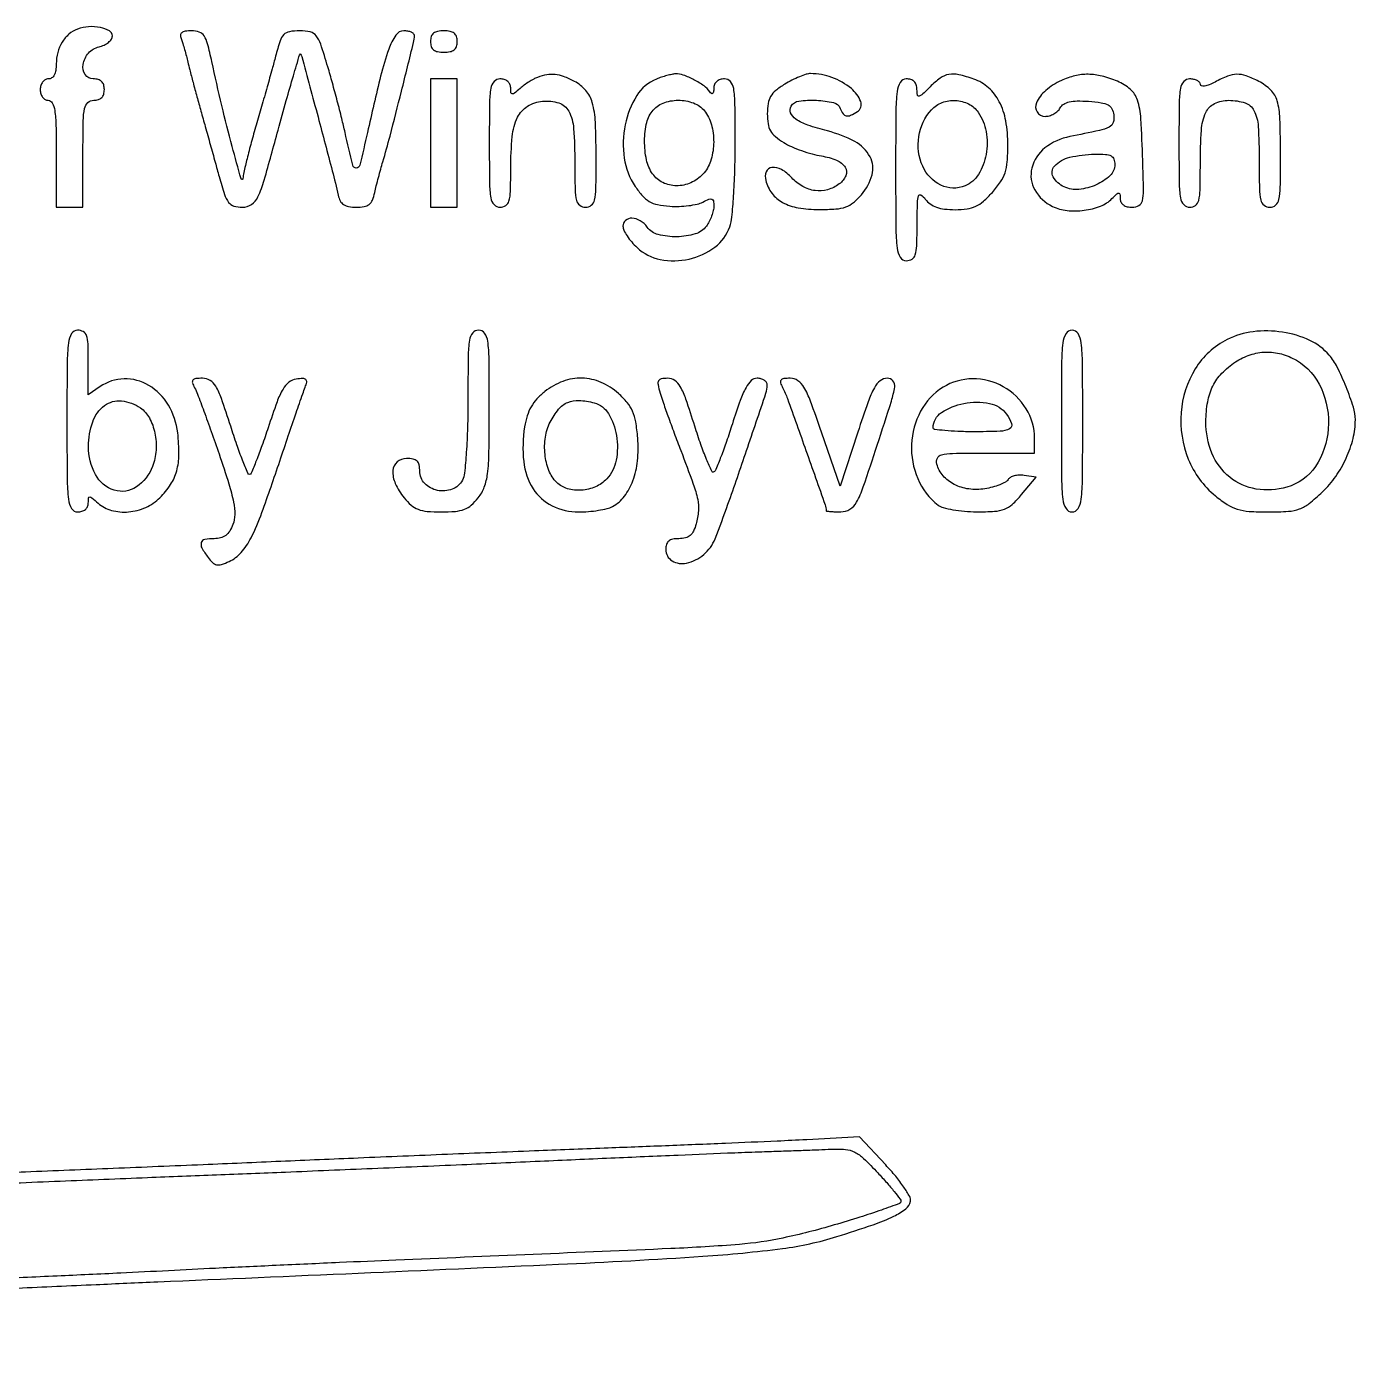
# Model space of a CAD drawing. Extents: x 23 to 201, y 13 to 268.
# Drawn here: x 99.95 to 120.98, y 212.32 to 233.39 of the extents above; entities that cross this region are included whole.
import ezdxf

# ---------------------------------------------------------------- set-up
doc = ezdxf.new("R2010")
doc.units = 0
doc.header["$MEASUREMENT"] = 0

msp = doc.modelspace()

# ---------------------------------------------------------------- linework, layer by layer
for points in [[(100.7586, 233.354532, 0.088846), (100.621314, 233.273486, 0.077637), (100.513094, 233.146382, 0.073004), (100.443841, 232.984665, 0.064805), (100.4202, 232.80303, -0.037925), (100.412392, 232.700235, -0.08492), (100.387755, 232.626155, -0.124191), (100.347371, 232.581714, -0.147575), (100.2933, 232.5654, 0.130775), (100.244591, 232.552439, 0.10214), (100.203413, 232.51605, 0.08892), (100.175864, 232.461292, 0.072314), (100.1664, 232.3962, 0.072314), (100.175864, 232.331108, 0.08892), (100.203413, 232.27635, 0.10214), (100.244591, 232.239961, 0.130775), (100.2933, 232.227, -0.286822), (100.358086, 232.186505, -0.076301), (100.395878, 232.06485, -0.032071), (100.415527, 231.833614, -0.005163), (100.4202, 231.381), (100.4202, 230.535), (100.6317, 230.535), (100.8432, 230.535), (100.8432, 231.381, -0.003852), (100.847198, 231.899904, -0.045528), (100.86858, 232.1001, -0.160003), (100.920151, 232.191285, -0.186821), (101.0124, 232.227, 0.072254), (101.086269, 232.237731, 0.124864), (101.1393, 232.2693, 0.124864), (101.170869, 232.322331, 0.072254), (101.1816, 232.3962, 0.072567), (101.170698, 232.470919, 0.128696), (101.138598, 232.52378, 0.125627), (101.084075, 232.554934, 0.067396), (101.006781, 232.5654, -0.251209), (100.877289, 232.634841, -0.192857), (100.84402, 232.794613, -0.138683), (100.931429, 232.974943, -0.154747), (101.097, 233.073469, 0.052085), (101.177898, 233.101522, 0.061688), (101.246372, 233.144556, 0.072329), (101.292866, 233.195263, 0.150539), (101.3085, 233.246014, 0.27218), (101.260639, 233.327423, 0.078408), (101.117963, 233.379719, 0.064992), (100.932952, 233.391769, 0.072953)], [(102.39961, 233.192041, -0.015706), (102.423016, 233.124805, -0.006176), (102.451184, 233.030835, -0.006106), (102.47916, 232.928428, -0.007582), (102.502566, 232.832491, 0.007165), (102.532093, 232.711026, 0.00176), (102.584202, 232.512199, 0.001802), (102.645528, 232.284817, 0.0018), (102.708513, 232.0578, -0.000326), (102.777524, 231.81188, -0.00021), (102.857268, 231.526538, -0.000211), (102.935077, 231.247211, -0.000396), (102.997671, 231.02145, 0.011003), (103.083261, 230.736375, 0.083604), (103.147861, 230.612441, 0.160146), (103.231604, 230.554423, 0.072197), (103.365417, 230.535, 0.148041), (103.510692, 230.578977, 0.138192), (103.611889, 230.697129, 0.039363), (103.711482, 230.965848, 0.002632), (103.931378, 231.757376, -0.001904), (104.060459, 232.224646, -0.003233), (104.172484, 232.614522, -0.000485), (104.273303, 232.955817, -0.568582), (104.285011, 232.958789, -0.131731), (104.306421, 232.921694, -0.000125), (104.562564, 231.963614, -0.001126), (104.788372, 231.110449, -0.009578), (104.881523, 230.72535, 0.067228), (104.914938, 230.634497, 0.124257), (104.9673, 230.576447, 0.106537), (105.047033, 230.544846, 0.041292), (105.166051, 230.535, 0.042667), (105.291913, 230.54576, 0.125436), (105.370688, 230.580951, 0.127128), (105.422396, 230.649225, 0.044381), (105.459886, 230.76765, -0.006414), (105.4851, 230.874988, -0.003465), (105.51875, 231.006513, -0.00345), (105.554882, 231.140018, -0.005429), (105.587942, 231.2541, 0.00981), (105.701961, 231.660853, 0.002091), (105.883352, 232.372721, 0.000624), (106.074777, 233.141392, 0.06078), (106.0884, 233.253048, 0.210564), (106.075972, 233.28125, 0.081287), (106.039392, 233.305135, 0.061888), (105.985436, 233.32139, 0.042274), (105.921563, 233.3268, 0.250182), (105.792991, 233.258172, 0.061525), (105.681404, 233.037022, 0.026705), (105.553633, 232.610426, 0.003794), (105.344982, 231.7194, -0.00361), (105.223366, 231.199191, -0.346417), (105.166981, 231.154798, -0.347166), (105.110718, 231.199216, -0.003617), (104.990581, 231.7194, 0.006299), (104.938786, 231.938306, 0.00309), (104.86761, 232.215764, 0.003065), (104.790098, 232.503172, 0.004452), (104.717889, 232.75575, 0.007725), (104.6051, 233.116766, 0.086313), (104.534418, 233.249134, 0.174356), (104.440458, 233.308422, 0.054467), (104.272255, 233.3268, 0.040895), (104.108664, 233.313397, 0.163356), (104.021021, 233.266949, 0.111999), (103.961104, 233.166202, 0.014606), (103.890618, 232.92495, -0.003553), (103.836604, 232.723649, -0.001288), (103.757191, 232.43874, -0.001277), (103.668665, 232.127324, -0.001522), (103.583523, 231.834066, 0.004833), (103.50556, 231.558733, 0.006018), (103.43867, 231.301326, 0.004956), (103.387355, 231.084402, 0.044991), (103.37452, 230.988066, -0.850701), (103.345234, 230.98458, -0.00491), (103.203811, 231.496296, -0.006419), (103.040486, 232.14408, -0.005258), (102.882132, 232.84035, 0.010843), (102.814686, 233.122304, 0.081433), (102.759017, 233.247302, 0.165194), (102.683141, 233.306417, 0.083804), (102.562382, 233.3268, 0.030323), (102.459519, 233.320556, 0.143541), (102.405852, 233.297461, 0.229358), (102.386984, 233.256139, 0.086173)], [(106.3422, 233.1576, 0.07578), (106.354261, 233.078477, 0.149477), (106.389788, 233.02647, 0.124434), (106.453638, 232.997407, 0.044917), (106.5537, 232.9884, 0.044917), (106.653762, 232.997407, 0.124434), (106.717612, 233.02647, 0.149477), (106.753139, 233.078477, 0.07578), (106.7652, 233.1576, 0.07578), (106.753139, 233.236723, 0.149477), (106.717612, 233.28873, 0.124434), (106.653762, 233.317793, 0.044917), (106.5537, 233.3268, 0.044917), (106.453638, 233.317793, 0.124434), (106.389788, 233.28873, 0.149477), (106.354261, 233.236723, 0.07578)], [(108.0342, 232.589982, 0.037571), (107.975116, 232.563066, 0.016473), (107.901087, 232.519142, 0.016194), (107.825225, 232.467149, 0.020859), (107.75925, 232.414349, -0.010407), (107.669991, 232.339802, -0.189584), (107.635232, 232.329038, -0.36006), (107.61562, 232.347891, -0.028491), (107.6112, 232.425388, 0.107422), (107.598942, 232.481784, 0.113349), (107.564491, 232.526749, 0.10155), (107.510365, 232.55554, 0.07174), (107.442, 232.5654, 0.212584), (107.348823, 232.523909, 0.142907), (107.297475, 232.41735, 0.038318), (107.276575, 232.181939, 0.002988), (107.2728, 231.5502, 0.002988), (107.276575, 230.918461, 0.038318), (107.297475, 230.68305, 0.142907), (107.348823, 230.576491, 0.212584), (107.442, 230.535, 0.146516), (107.532757, 230.562178, 0.181406), (107.584372, 230.632975, 0.061077), (107.607158, 230.784716, 0.006255), (107.612447, 231.14835, -0.023074), (107.636852, 231.654566, -0.087327), (107.72065, 231.9591, -0.145782), (107.876185, 232.13211, -0.113877), (108.116995, 232.212509, -0.100387), (108.374196, 232.185496, -0.198656), (108.528871, 232.056018, -0.102892), (108.60698, 231.780838, -0.017879), (108.6264, 231.23793, 0.005053), (108.630681, 230.814354, 0.054053), (108.652641, 230.644016, 0.17424), (108.704209, 230.565517, 0.162547), (108.7956, 230.535, 0.168956), (108.88721, 230.566866, 0.17116), (108.938672, 230.648537, 0.05158), (108.960161, 230.826514, 0.004663), (108.963645, 231.27525, 0.009682), (108.950995, 231.879711, 0.057027), (108.902374, 232.192481, 0.111478), (108.799956, 232.384409, 0.09562), (108.619848, 232.526488, 0.027537), (108.449203, 232.603142, 0.064875), (108.313816, 232.635924, 0.072736), (108.184294, 232.631101, 0.042503)], [(109.917085, 232.562961, 0.159269), (109.605349, 232.301375, 0.090579), (109.422756, 231.83899, 0.084869), (109.408985, 231.311489, 0.112548), (109.580912, 230.864761, 0.032601), (109.697191, 230.713916, 0.082301), (109.804221, 230.626537, 0.081078), (109.934708, 230.577624, 0.030967), (110.127579, 230.551444, 0.026009), (110.275592, 230.548335, 0.023658), (110.42793, 230.560291, 0.02438), (110.563111, 230.584104, 0.067169), (110.653568, 230.61787, -0.022607), (110.747843, 230.662968, -0.191018), (110.793984, 230.664053, -0.267495), (110.819161, 230.633798, -0.042852), (110.826, 230.554146, -0.059056), (110.817533, 230.482714, -0.030239), (110.791139, 230.396291, -0.029562), (110.752762, 230.309417, -0.039092), (110.707326, 230.235842, -0.165203), (110.531497, 230.112435, -0.06691), (110.238233, 230.067839, -0.067191), (109.945559, 230.102208, -0.173807), (109.772098, 230.219673, 0.097809), (109.661317, 230.321729, 0.128177), (109.530149, 230.361509, 0.189948), (109.429782, 230.326466, 0.218231), (109.3878, 230.23486, 0.113865), (109.402623, 230.170616, 0.03274), (109.453557, 230.081443, 0.031112), (109.52598, 229.985505, 0.028648), (109.611654, 229.89646, 0.13863), (109.979188, 229.708883, 0.104776), (110.434437, 229.714523, 0.106619), (110.84196, 229.903206, 0.148405), (111.077385, 230.226038, 0.059106), (111.11138, 230.379969, 0.00804), (111.138839, 230.709258, 0.009163), (111.158026, 231.10217, 0.007617), (111.1644, 231.520524, 0.002873), (111.160656, 232.172061, 0.037279), (111.139825, 232.413641, 0.140003), (111.088538, 232.52294, 0.216767), (110.9952, 232.5654, 0.072179), (110.925255, 232.55525, 0.107116), (110.871158, 232.525582, 0.116288), (110.837106, 232.478306, 0.096277), (110.824705, 232.41735, -0.029567), (110.820786, 232.359693, -0.18454), (110.807059, 232.33408, -0.36589), (110.787073, 232.333833, -0.073354), (110.761255, 232.362385, 0.092427), (110.670334, 232.455577, 0.033531), (110.511855, 232.551952, 0.033359), (110.342839, 232.625942, 0.09884), (110.218212, 232.644638, 0.04024), (110.162564, 232.637443, 0.013964), (110.08384, 232.618433, 0.013768), (109.997922, 232.59257, 0.015585)], [(111.94695, 232.481727, 0.032623), (111.804402, 232.381512, 0.09024), (111.7245, 232.289083, 0.094916), (111.684508, 232.177298, 0.038596), (111.672, 232.0155, 0.037804), (111.684104, 231.855636, 0.091868), (111.722772, 231.744334, 0.090728), (111.799098, 231.653449, 0.036243), (111.932044, 231.558771, 0.032955), (112.055782, 231.494273, 0.018227), (112.214223, 231.431328, 0.018109), (112.380109, 231.379013, 0.027686), (112.527482, 231.346997, -0.057299), (112.768637, 231.279466, -0.154573), (112.903793, 231.166952, -0.246889), (112.915186, 231.034419, -0.136101), (112.811676, 230.903466, -0.089576), (112.625259, 230.812795, -0.101252), (112.427031, 230.798457, -0.097303), (112.232983, 230.86354, -0.076595), (112.058921, 231.001582, 0.07259), (111.897776, 231.131484, 0.161131), (111.745446, 231.164593, 0.278057), (111.656161, 231.097012, 0.160419), (111.647483, 230.958015, 0.099411), (111.746598, 230.754883, 0.10543), (111.914764, 230.610751, 0.083605), (112.160713, 230.526044, 0.041239), (112.491167, 230.498743, 0.016444), (112.756798, 230.507481, 0.067632), (112.914193, 230.539523, 0.089354), (113.03455, 230.607498, 0.042044), (113.162424, 230.733089, 0.110481), (113.329445, 231.045999, 0.192487), (113.297593, 231.33414, 0.148539), (113.057984, 231.573777, 0.060543), (112.62374, 231.742002, -0.020236), (112.312392, 231.834615, -0.067479), (112.122121, 231.929917, -0.143308), (112.040173, 232.029813, -0.243634), (112.048144, 232.135029, -0.225506), (112.173016, 232.215709, -0.043759), (112.448617, 232.22745, -0.043568), (112.719907, 232.19144, -0.251442), (112.825806, 232.1001, 0.058146), (112.870392, 232.014993, 0.198547), (112.921635, 231.981415, 0.156375), (112.99038, 231.989855, 0.033114), (113.097785, 232.048337, 0.356882), (113.150446, 232.207035, 0.131632), (113.001912, 232.412066, 0.080792), (112.693555, 232.588971, 0.090738), (112.357326, 232.649684, 0.076294), (112.287282, 232.638766, 0.020392), (112.180915, 232.600216, 0.020178), (112.062152, 232.545918, 0.019591)], [(114.248455, 232.442345, -0.006402), (114.119099, 232.316261, -0.140625), (114.072771, 232.29212, -0.431153), (114.047266, 232.310068, -0.035882), (114.0408, 232.400045, 0.075873), (114.029882, 232.471582, 0.124127), (113.998008, 232.523581, 0.122128), (113.944854, 232.554785, 0.072074), (113.8716, 232.5654, 0.263491), (113.776124, 232.511332, 0.106183), (113.726038, 232.364475, 0.027391), (113.705861, 232.041233, 0.001893), (113.7024, 231.1272, 0.001893), (113.705861, 230.213167, 0.027391), (113.726038, 229.889925, 0.106183), (113.776124, 229.743068, 0.263491), (113.8716, 229.689, 0.138899), (113.961996, 229.714606, 0.183611), (114.013721, 229.781868, 0.064967), (114.037191, 229.924907, 0.007042), (114.043491, 230.26005, -0.003708), (114.047739, 230.610329, -0.072627), (114.065379, 230.716565, -0.50448), (114.104097, 230.729689, -0.079135), (114.172626, 230.663823, 0.075678), (114.250864, 230.587584, 0.070193), (114.350202, 230.535711, 0.056719), (114.478233, 230.506035, 0.028619), (114.643893, 230.496545, 0.033782), (114.832036, 230.509272, 0.075196), (114.969454, 230.54956, 0.072324), (115.092058, 230.629832, 0.029382), (115.233858, 230.770907, 0.032721), (115.363212, 230.93628, 0.070379), (115.434574, 231.081097, 0.060398), (115.468976, 231.253753, 0.019008), (115.479, 231.517332, 0.043778), (115.445303, 231.901454, 0.075005), (115.342893, 232.205657, 0.090891), (115.173438, 232.425926, 0.099915), (114.941962, 232.562985, 0.026973), (114.701685, 232.632467, 0.100283), (114.544982, 232.636804, 0.113868), (114.409847, 232.57983, 0.039933)], [(116.325, 232.540141, 0.066625), (116.078952, 232.382936, 0.110984), (115.931152, 232.18776, 0.252383), (115.940933, 232.042806, 0.257737), (116.066996, 231.9732, 0.071301), (116.135609, 231.983034, 0.055353), (116.205303, 232.012116, 0.056332), (116.265561, 232.054994, 0.082586), (116.306132, 232.105681, -0.123144), (116.362439, 232.165487, -0.084916), (116.44848, 232.201972, -0.055852), (116.57395, 232.217107, -0.019944), (116.754486, 232.211431, -0.017663), (116.955699, 232.189893, -0.087368), (117.063563, 232.154597, -0.148563), (117.123575, 232.094571, -0.087489), (117.155342, 231.99734, -0.111421), (117.145639, 231.877322, -0.205095), (117.083086, 231.804129, -0.061989), (116.926447, 231.749562, -0.004128), (116.45936, 231.65335, 0.117387), (116.06522, 231.473262, 0.168081), (115.857874, 231.153623, 0.193272), (115.906386, 230.807954, 0.151797), (116.186114, 230.548281, 0.086202), (116.415124, 230.483676, 0.058341), (116.686927, 230.487363, 0.059474), (116.943443, 230.552568, 0.104799), (117.12598, 230.671266, -0.009556), (117.204335, 230.746681, -0.195643), (117.23445, 230.758043, -0.377756), (117.251885, 230.741866, -0.025111), (117.2556, 230.667943, 0.123377), (117.269235, 230.613526, 0.117895), (117.307064, 230.57089, 0.095472), (117.367535, 230.543886, 0.057208), (117.44595, 230.534803, 0.128074), (117.552599, 230.562458, 0.213064), (117.607264, 230.635503, 0.059464), (117.624382, 230.799788, 0.00395), (117.613513, 231.275053, 0.007318), (117.583371, 231.938501, 0.06238), (117.528795, 232.230731, 0.135556), (117.417932, 232.400424, 0.081894), (117.213006, 232.528675, 0.037212), (116.968479, 232.610086, 0.058589), (116.74931, 232.638729, 0.062474), (116.539867, 232.6152, 0.049749)], [(118.75725, 232.517011, -0.025117), (118.664568, 232.4726, -0.057789), (118.59039, 232.451175, -0.111104), (118.542944, 232.453815, -0.335256), (118.5246, 232.478098, 0.186183), (118.511743, 232.511428, 0.089779), (118.474898, 232.539755, 0.069614), (118.420148, 232.558958, 0.049624), (118.3554, 232.5654, 0.212584), (118.262223, 232.523909, 0.142907), (118.210875, 232.41735, 0.038318), (118.189975, 232.181939, 0.002988), (118.1862, 231.5502, 0.002988), (118.189975, 230.918461, 0.038318), (118.210875, 230.68305, 0.142907), (118.262223, 230.576491, 0.212584), (118.3554, 230.535, 0.158885), (118.446654, 230.564749, 0.176155), (118.498206, 230.641445, 0.055537), (118.520267, 230.807481, 0.005285), (118.5246, 231.217362, -0.016007), (118.541826, 231.755291, -0.089329), (118.610754, 232.034283, -0.1781), (118.74847, 232.175485, -0.111811), (118.975957, 232.227, -0.079479), (119.232219, 232.186006, -0.198882), (119.373193, 232.064862, -0.103196), (119.439901, 231.816702, -0.014236), (119.4552, 231.27948, 0.004638), (119.459386, 230.82823, 0.051276), (119.481157, 230.64921, 0.170232), (119.532746, 230.567054, 0.169819), (119.6244, 230.535, 0.178718), (119.716367, 230.568957, 0.16501), (119.767959, 230.655748, 0.048149), (119.789517, 230.845683, 0.004199), (119.7936, 231.331781, 0.007888), (119.784, 231.940315, 0.062383), (119.740241, 232.21826, 0.128012), (119.639873, 232.38746, 0.076023), (119.449149, 232.526229, 0.031202), (119.250289, 232.613812, 0.091706), (119.103462, 232.638953, 0.090891), (118.956603, 232.610007, 0.030306)], [(110.694303, 232.038976, -0.09552), (110.796204, 231.811128, -0.068024), (110.822587, 231.532028, -0.069178), (110.773411, 231.261363, -0.108463), (110.653504, 231.058552, -0.101787), (110.462125, 230.922532, -0.105042), (110.23477, 230.875092, -0.111707), (110.018749, 230.924785, -0.128498), (109.857897, 231.061424, -0.1008), (109.760432, 231.285616, -0.054402), (109.730109, 231.586408, -0.055024), (109.76476, 231.878286, -0.127551), (109.866212, 232.072289, -0.127868), (110.049712, 232.192742, -0.091939), (110.293428, 232.227872, -0.093346), (110.530226, 232.173335, -0.137678)], [(115.008903, 232.038976, -0.110542), (115.13527, 231.732271, -0.086827), (115.134337, 231.371728, -0.093267), (115.014593, 231.055332, -0.158891), (114.80182, 230.873243, -0.214861), (114.417597, 230.884999, -0.177556), (114.131156, 231.183089, -0.143024), (114.069703, 231.65349, -0.145834), (114.272003, 232.07895, -0.121897), (114.439047, 232.191943, -0.101932), (114.651296, 232.223798, -0.102528), (114.857827, 232.16918, -0.12487)], [(117.171, 231.210431, -0.206079), (117.095568, 231.035186, -0.085838), (116.876735, 230.88974, -0.07964), (116.603302, 230.818053, -0.132005), (116.369541, 230.856986, -0.156738), (116.196523, 231.014482, -0.329391), (116.216273, 231.185431, -0.147786), (116.457329, 231.325356, -0.05366), (116.85375, 231.375274, -0.019024), (117.023696, 231.371875, -0.105681), (117.111222, 231.347782, -0.187287), (117.15559, 231.297328, -0.087982)], [(100.5894, 227.151, 0.001893), (100.592861, 226.236967, 0.027391), (100.613038, 225.913725, 0.106183), (100.663124, 225.766868, 0.263491), (100.7586, 225.7128, 0.07174), (100.826965, 225.72266, 0.10155), (100.881091, 225.751451, 0.113349), (100.915542, 225.796416, 0.107422), (100.9278, 225.852812, -0.025779), (100.931947, 225.933186, -0.38433), (100.95117, 225.950524, -0.177905), (100.985445, 225.93793, -0.007828), (101.082511, 225.852812, 0.119235), (101.294886, 225.737283, 0.087052), (101.563478, 225.713802, 0.082876), (101.83624, 225.783985, 0.092306), (102.060077, 225.93755, 0.052063), (102.229486, 226.146458, 0.077307), (102.32602, 226.360878, 0.066418), (102.361233, 226.618044, 0.028929), (102.342452, 226.96294, 0.105937), (102.194578, 227.404242, 0.125058), (101.884667, 227.715493, 0.140657), (101.493179, 227.819323, 0.148779), (101.115824, 227.696103), (100.9278, 227.564406), (100.9278, 228.076803, 0.008324), (100.922857, 228.373684, 0.071533), (100.899666, 228.504, 0.188441), (100.848388, 228.565946, 0.12739), (100.7586, 228.5892, 0.263491), (100.663124, 228.535132, 0.106183), (100.613038, 228.388275, 0.027391), (100.592861, 228.065033, 0.001893)], [(106.9344, 227.483838, -0.007334), (106.928014, 227.048527, -0.009892), (106.908674, 226.655108, -0.00727), (106.881371, 226.328658, -0.098672), (106.846823, 226.214838, -0.180821), (106.684987, 226.072431, -0.14369), (106.451253, 226.054064, -0.149289), (106.250894, 226.164406, -0.195176), (106.173, 226.356351, 0.050326), (106.16279, 226.457533, 0.152702), (106.129754, 226.517405, 0.146716), (106.067523, 226.549188, 0.045238), (105.9615, 226.5588, 0.181095), (105.813814, 226.503496, 0.201725), (105.747138, 226.367582, 0.122998), (105.785589, 226.16414, 0.058806), (105.92534, 225.935709, 0.046717), (106.035076, 225.820226, 0.088755), (106.144669, 225.754458, 0.070236), (106.287187, 225.722107, 0.020746), (106.5114, 225.7128, 0.020746), (106.735613, 225.722107, 0.070236), (106.878131, 225.754458, 0.088755), (106.987724, 225.820226, 0.046717), (107.09746, 225.935709, 0.077913), (107.19359, 226.107162, 0.058611), (107.244719, 226.317549, 0.026782), (107.267698, 226.656114, 0.003554), (107.2728, 227.373909, 0.00235), (107.269203, 228.139157, 0.032245), (107.248705, 228.416139, 0.12422), (107.19786, 228.541431, 0.238925), (107.1036, 228.5892, 0.224991), (107.009936, 228.544806, 0.134218), (106.958787, 228.42988, 0.035324), (106.938086, 228.17573, 0.002664)], [(116.325, 227.151, 0.001893), (116.328461, 226.236967, 0.027391), (116.348638, 225.913725, 0.106183), (116.398724, 225.766868, 0.263491), (116.4942, 225.7128, 0.263491), (116.589676, 225.766868, 0.106183), (116.639762, 225.913725, 0.027391), (116.659939, 226.236967, 0.001893), (116.6634, 227.151, 0.001893), (116.659939, 228.065033, 0.027391), (116.639762, 228.388275, 0.106183), (116.589676, 228.535132, 0.263491), (116.4942, 228.5892, 0.263491), (116.398724, 228.535132, 0.106183), (116.348638, 228.388275, 0.027391), (116.328461, 228.065033, 0.001893)], [(118.949286, 228.441019, 0.139632), (118.443526, 227.976377, 0.119254), (118.220016, 227.285496, 0.115417), (118.334344, 226.550514, 0.124967), (118.762154, 225.967172, 0.029381), (118.950651, 225.829554, 0.06921), (119.108318, 225.756541, 0.058016), (119.296376, 225.722401, 0.015921), (119.597813, 225.7128, 0.015265), (119.917841, 225.722573, 0.07325), (120.095927, 225.760027, 0.081114), (120.246955, 225.845581, 0.021127), (120.457479, 226.03005, 0.050546), (120.666944, 226.274728, 0.044818), (120.832837, 226.5662, 0.045844), (120.940711, 226.874847, 0.06042), (120.977528, 227.170438, 0.07852), (120.946609, 227.370289, 0.018253), (120.83079, 227.690841, 0.019045), (120.689926, 228.005172, 0.062691), (120.564744, 228.194334, 0.107432), (120.254666, 228.428557, 0.070454), (119.824361, 228.558001, 0.068283), (119.359863, 228.565052, 0.086314)], [(120.04403, 228.112433, -0.156645), (120.439593, 227.667269, -0.123336), (120.549492, 227.028088, -0.129009), (120.344786, 226.433865, -0.177617), (119.892767, 226.10369, -0.111067), (119.408148, 226.075516, -0.13031), (118.989472, 226.263648, -0.12576), (118.708899, 226.641183, -0.099479), (118.612198, 227.142361, -0.041023), (118.640516, 227.457207, -0.072288), (118.721518, 227.704934, -0.077554), (118.864778, 227.907675, -0.054561), (119.080204, 228.086139, -0.065199), (119.314097, 228.199875, -0.073914), (119.559549, 228.243231, -0.074166), (119.806305, 228.21328, -0.066275)], [(102.609361, 227.678105, -0.031793), (102.654899, 227.578241, -0.002596), (102.755854, 227.309281, -0.003478), (102.872484, 226.986698, -0.002669), (102.995558, 226.632742, -0.006285), (103.151616, 226.156604, -0.027299), (103.224968, 225.868818, -0.047491), (103.24494, 225.669914, -0.092382), (103.216614, 225.513437, -0.049578), (103.165138, 225.410161, -0.091889), (103.101858, 225.341514, -0.098122), (103.021252, 225.302857, -0.062973), (102.917994, 225.2898, 0.046381), (102.771315, 225.276164, 0.275039), (102.715857, 225.227308, 0.209793), (102.72445, 225.143184, 0.029006), (102.822032, 224.992067, 0.045132), (102.893762, 224.910543, 0.144815), (102.957539, 224.878035, 0.124156), (103.034806, 224.882932, 0.029306), (103.156363, 224.92993, 0.10518), (103.345557, 225.069947, 0.064221), (103.502092, 225.300815, 0.030896), (103.675686, 225.704866, 0.004953), (103.957425, 226.5165, -0.0007), (104.092536, 226.916683, -0.000938), (104.21624, 227.279162, -0.000646), (104.320981, 227.582922, -0.009862), (104.359406, 227.687194, 0.043469), (104.383119, 227.767862, 0.265641), (104.369964, 227.807523, 0.195834), (104.324449, 227.823852, 0.024539), (104.217958, 227.814094, 0.131744), (104.101361, 227.764464, 0.095698), (104.008404, 227.657528, 0.044584), (103.913729, 227.454136, 0.007392), (103.772871, 227.04525, -0.00616), (103.675939, 226.761607, -0.009958), (103.585725, 226.523039, -0.004063), (103.50422, 226.324515, -0.3123), (103.476771, 226.30701, -0.295022), (103.44946, 226.326158, -0.003755), (103.36791, 226.5315, -0.009466), (103.277796, 226.777148, -0.005888), (103.180987, 227.06841, 0.006135), (103.034071, 227.509696, 0.049662), (102.944698, 227.703088, 0.12505), (102.854155, 227.79444, 0.13609), (102.73386, 227.8278, 0.024991), (102.62637, 227.822424, 0.196754), (102.583155, 227.799458, 0.259596), (102.575235, 227.757317, 0.042326)], [(108.151189, 227.618026, 0.040561), (108.026154, 227.501852, 0.055124), (107.935366, 227.377571, 0.053934), (107.87258, 227.234293, 0.036686), (107.831635, 227.060909, 0.066166), (107.817075, 226.510011, 0.115268), (107.96669, 226.080559, 0.137712), (108.26698, 225.810561, 0.115163), (108.685798, 225.7128, 0.020602), (108.841202, 225.719206, 0.019571), (108.998259, 225.738388, 0.019957), (109.135623, 225.766315, 0.06281), (109.223286, 225.799908, 0.108208), (109.411056, 225.960316, 0.074084), (109.546042, 226.2072, 0.063215), (109.618539, 226.522234, 0.045698), (109.62164, 226.88295, 0.020159), (109.589943, 227.139238, 0.061807), (109.540529, 227.306768, 0.072421), (109.456546, 227.442262, 0.035547), (109.314876, 227.588212, 0.080125), (109.040461, 227.763833, 0.09624), (108.741692, 227.829862, 0.095634), (108.438455, 227.779345, 0.078118)], [(109.975274, 227.59515, 0.012674), (110.017088, 227.4646, 0.00248), (110.099426, 227.232031, 0.002631), (110.198191, 226.961874, 0.002435), (110.30234, 226.6857, -0.004116), (110.500828, 226.153956, -0.035687), (110.57006, 225.911078, -0.071668), (110.581454, 225.73117, -0.044632), (110.545831, 225.52245, -0.044961), (110.505281, 225.410708, -0.10641), (110.451974, 225.340586, -0.11689), (110.378029, 225.30246, -0.060908), (110.274488, 225.2898, 0.045629), (110.174887, 225.280692, 0.126597), (110.111581, 225.251333, 0.149407), (110.076443, 225.198635, 0.072994), (110.0646, 225.117945, 0.261832), (110.164651, 224.939984, 0.1926), (110.39237, 224.901849, 0.123892), (110.66619, 225.037904, 0.122108), (110.844781, 225.288005, 0.009521), (111.049898, 225.83617, 0.00281), (111.343386, 226.683611, 0.000755), (111.651074, 227.592966, 0.081368), (111.672, 227.720704, 0.149088), (111.659545, 227.761546, 0.098756), (111.624508, 227.79634, 0.082117), (111.572136, 227.819803, 0.06442), (111.510326, 227.8278, 0.192245), (111.418326, 227.79107, 0.078608), (111.334975, 227.682376, 0.03911), (111.244129, 227.478463, 0.008168), (111.119217, 227.10726, -0.006013), (111.02668, 226.828297, -0.008962), (110.938465, 226.586813, -0.004705), (110.858865, 226.38611, -0.158876), (110.826077, 226.347347, -0.450623), (110.792605, 226.357451, -0.008715), (110.7113, 226.542765, -0.014703), (110.620484, 226.779277, -0.008556), (110.524808, 227.067887, 0.006498), (110.384833, 227.496021, 0.045916), (110.295515, 227.695625, 0.11129), (110.207964, 227.792637, 0.154958), (110.097228, 227.8278, 0.040667), (109.994021, 227.819392, 0.235568), (109.950995, 227.788331, 0.172665), (109.942411, 227.727797, 0.020881)], [(111.914372, 227.67975, -0.036788), (111.990918, 227.507083, -0.000892), (112.283781, 226.684284, -0.000421), (112.587408, 225.824102, -0.084824), (112.6026, 225.735198, 0.378678), (112.610444, 225.726326, 0.008682), (112.670941, 225.719922, 0.014981), (112.746047, 225.71555, 0.009031), (112.83525, 225.714648, 0.135673), (112.979263, 225.755691, 0.131739), (113.083671, 225.865216, 0.042612), (113.190824, 226.108853, 0.003454), (113.412301, 226.772148, 0.002098), (113.635987, 227.467671, 0.03971), (113.687576, 227.690424, 0.217137), (113.660083, 227.786242, 0.219352), (113.569912, 227.8278, 0.171488), (113.458947, 227.788589, 0.098179), (113.366865, 227.67831, 0.040206), (113.266652, 227.453676, 0.005686), (113.10348, 226.973982), (112.823838, 226.120165), (112.53051, 226.973982, 0.00539), (112.354993, 227.467499, 0.043103), (112.252529, 227.685923, 0.110211), (112.156569, 227.790112, 0.152912), (112.036214, 227.8278, 0.026085), (111.931667, 227.822342, 0.196959), (111.888983, 227.799396, 0.257006), (111.881119, 227.757481, 0.043321)], [(114.453039, 227.685358, 0.131247), (114.098419, 227.308004, 0.113402), (113.954338, 226.78231, 0.111978), (114.05359, 226.241051, 0.125406), (114.375318, 225.821241, 0.102319), (114.455567, 225.781134, 0.021954), (114.608368, 225.747664, 0.022066), (114.792087, 225.724092, 0.019469), (114.98503, 225.715491, 0.015769), (115.268759, 225.722846, 0.077218), (115.425155, 225.756439, 0.095435), (115.547755, 225.832622, 0.030889), (115.696008, 225.98775), (115.928058, 226.2627), (115.734246, 226.291252, 0.048491), (115.655755, 226.295129, 0.052486), (115.58012, 226.283511, 0.058893), (115.518232, 226.259153, 0.131912), (115.481722, 226.224804, -0.131019), (115.43943, 226.184875, -0.030019), (115.349556, 226.142992, -0.029049), (115.236751, 226.105861, -0.024764), (115.114243, 226.079699, -0.07387), (114.860147, 226.076293, -0.085221), (114.629213, 226.148767, -0.094215), (114.453258, 226.285894, -0.116811), (114.356112, 226.468752, -0.169028), (114.363723, 226.564761, -0.236264), (114.428856, 226.618822, -0.053743), (114.601407, 226.639869, -0.003498), (115.10622, 226.6434), (115.902, 226.6434), (115.901684, 226.87605, 0.138244), (115.768446, 227.346288, 0.128316), (115.40634, 227.693712, 0.128616), (114.921374, 227.819428, 0.139204)], [(101.751599, 227.360068, -0.117187), (101.894184, 227.199605, -0.072449), (101.980769, 226.961311, -0.067654), (101.999456, 226.690017, -0.074385), (101.94332, 226.432741, -0.153192), (101.688348, 226.109147, -0.229462), (101.338853, 226.056926, -0.196893), (101.040017, 226.304374, -0.125112), (100.930491, 226.74915, -0.080802), (100.997025, 227.139708, -0.151428), (101.184166, 227.396074, -0.186474), (101.452695, 227.470665, -0.129021)], [(108.933337, 227.438775, -0.19483), (109.159255, 227.26809, -0.09434), (109.285854, 226.922144, -0.088258), (109.280634, 226.531709, -0.141073), (109.130704, 226.236352, -0.102713), (108.954166, 226.111366, -0.085524), (108.730446, 226.056447, -0.088948), (108.509278, 226.080279, -0.125815), (108.339666, 226.18082, -0.103781), (108.216713, 226.36907, -0.066038), (108.154313, 226.624203, -0.064087), (108.159749, 226.895837, -0.082496), (108.236433, 227.133079, -0.050367), (108.369895, 227.337722, -0.120294), (108.513026, 227.447167, -0.119784), (108.690896, 227.478606, -0.049714)], [(115.45785, 227.260591, -0.074601), (115.538054, 227.110738, -0.373002), (115.506155, 227.028871, -0.113357), (115.355947, 226.988997, -0.00843), (114.9291, 226.9818, -0.009383), (114.685912, 226.986364, -0.015587), (114.481365, 227.000438, -0.009371), (114.317472, 227.01997, -0.380363), (114.295895, 227.04525, -0.245157), (114.428187, 227.286693, -0.101717), (114.783203, 227.43096, -0.093992), (115.189436, 227.42926, -0.186837)]]:
    msp.add_lwpolyline(points, format="xyb", close=True)
msp.add_lwpolyline([(106.3422, 231.5502), (106.3422, 230.535), (106.5537, 230.535), (106.7652, 230.535), (106.7652, 231.5502), (106.7652, 232.5654), (106.5537, 232.5654), (106.3422, 232.5654)], close=True)
for points in [[(98.513701, 213.371323, -0.000181), (99.805792, 213.430177, -0.000182), (101.049885, 213.485939, -0.000371), (102.0276, 213.528678, 0.000393), (108.369372, 213.806182, 0.005494), (110.651915, 213.933005, 0.015381), (111.911189, 214.05586, 0.043717), (112.7718, 214.244147, 0.006736), (113.345077, 214.431736, 0.02981), (113.67339, 214.566427, 0.05329), (113.862693, 214.6839, 0.181626), (113.937205, 214.805544, 0.179922), (113.924965, 214.878699, 0.019466), (113.832303, 215.026252, 0.02192), (113.703242, 215.198333, 0.015977), (113.545686, 215.37823), (113.129666, 215.823687), (112.295083, 215.777709, -0.002676), (111.828346, 215.754502, -0.000559), (111.009824, 215.719109, -0.000586), (110.059798, 215.680209, -0.000554), (109.0917, 215.642782, 0.000542), (107.987524, 215.600121, 0.000283), (106.611069, 215.544665, 0.000281), (105.198532, 215.48616, 0.000429), (103.9734, 215.433673, -0.000419), (102.745291, 215.381032, -0.000271), (101.323305, 215.322046, -0.000272), (99.933406, 215.265901, -0.000514), (98.8128, 215.2224, 0.000523)], [(99.052287, 215.064348, -0.000186), (100.482592, 215.123565, -0.000187), (101.864859, 215.179759, -0.000374), (102.9582, 215.222976, 0.00058), (104.048741, 215.26653, 0.000294), (105.421382, 215.323753, 0.000292), (106.83808, 215.384475, 0.000436), (108.0765, 215.439361, -0.000319), (109.198114, 215.489334, -0.000376), (110.259444, 215.535142, -0.000328), (111.155746, 215.572561, -0.002373), (111.5874, 215.588246, 0.000651), (111.890197, 215.598205, 0.000577), (112.205358, 215.609346, 0.000579), (112.489075, 215.620033, 0.001776), (112.681288, 215.62818, -0.032046), (112.907264, 215.624077, -0.097032), (113.054641, 215.582386, -0.074318), (113.196473, 215.481663, -0.013779), (113.421538, 215.252954, -0.00726), (113.561571, 215.098134, -0.010681), (113.679645, 214.957783, -0.006276), (113.774016, 214.837558, -0.164701), (113.787, 214.799209, -0.315156), (113.765172, 214.768018, -0.002748), (113.477291, 214.664859, -0.008148), (113.136884, 214.551184, -0.005012), (112.732672, 214.427926, -0.0188), (111.919919, 214.221818, -0.03268), (111.231604, 214.121008, -0.009347), (110.144855, 214.054203, -0.000306), (105.7923, 213.870895, 0.000709), (104.900651, 213.832623, 0.0005), (103.898582, 213.787182, 0.000505), (102.940441, 213.741802, 0.001064), (102.1968, 213.704243, -0.001236), (101.439608, 213.666261, -0.000537), (100.43289, 213.619341, -0.000531), (99.362637, 213.57175, -0.000707)]]:
    msp.add_lwpolyline(points, format="xyb")

doc.saveas('drawing.dxf')
